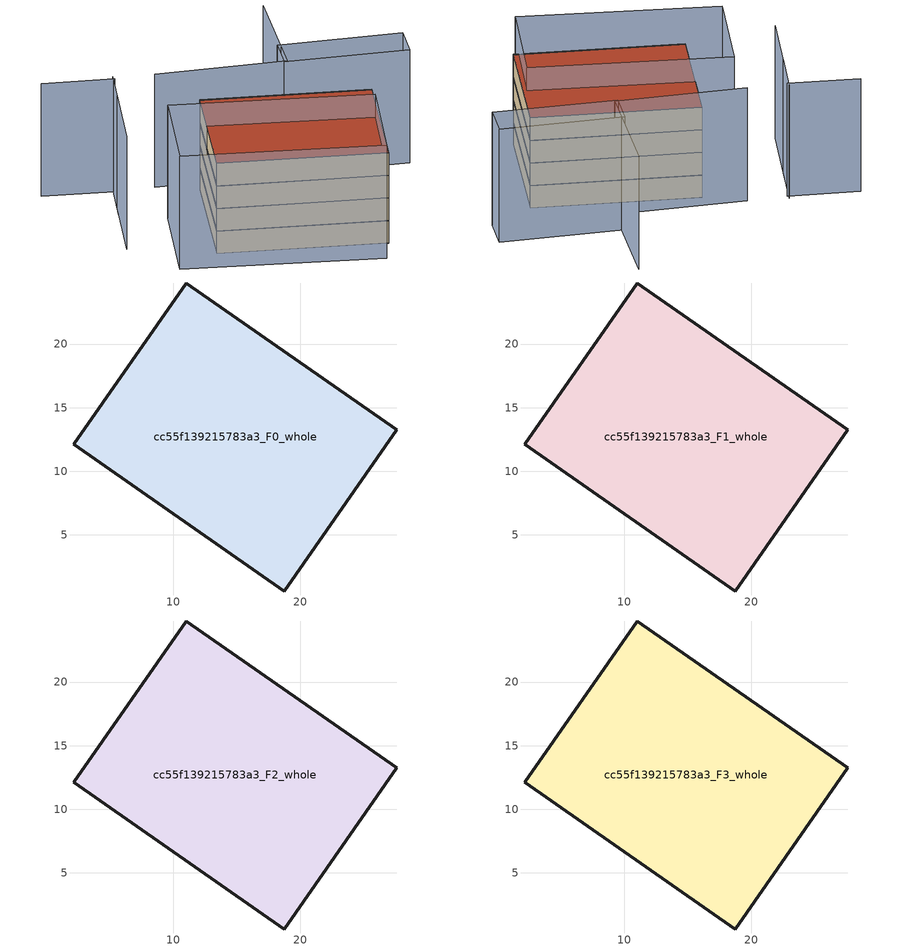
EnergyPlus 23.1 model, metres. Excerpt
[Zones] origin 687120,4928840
cc55f139215783a3_F0_whole
 floor ground (EU_floor_Construction): 18.74,0.57 27.58,13.26 11.03,24.8 2.19,12.11 z0
 wall outside (EU_wall_Construction): 2.19,12.11 11.03,24.8 27.58,13.26 18.74,0.57 2.19,12.11 z0:3
cc55f139215783a3_F1_whole
 floor to cc55f139215783a3_F0_whole (EU_floor_Construction): 18.74,0.57 27.58,13.26 11.03,24.8 2.19,12.11 z3
 wall outside (EU_wall_Construction): 2.19,12.11 11.03,24.8 27.58,13.26 18.74,0.57 2.19,12.11 z3:6
cc55f139215783a3_F2_whole
 floor to cc55f139215783a3_F1_whole (EU_floor_Construction): 18.74,0.57 27.58,13.26 11.03,24.8 2.19,12.11 z6
 wall outside (EU_wall_Construction): 2.19,12.11 11.03,24.8 27.58,13.26 18.74,0.57 2.19,12.11 z6:9
cc55f139215783a3_F3_whole
 floor to cc55f139215783a3_F2_whole (EU_floor_Construction): 18.74,0.57 27.58,13.26 11.03,24.8 2.19,12.11 z9
 wall outside (EU_wall_Construction): 2.19,12.11 11.03,24.8 27.58,13.26 18.74,0.57 2.19,12.11 z9:12
 roof outside (EU_roof_Construction): 27.58,13.26 18.74,0.57 2.19,12.11 11.03,24.8 z12
shading: 0.94,28.01 -4.88,19.93 / 28.1,32.63 21.3,20.95 / 21.3,20.95 7.63,28.9 / 3.64,31.76 -0.08,26.58 / 3.45,31.22 -3.65,36.11 / 22.9,24.52 35.73,16.91 / 35.73,16.91 33.64,13.37 / 33.64,13.37 20.8,20.98 / 20.8,20.98 22.9,24.52 / 16.14,-1.94 -3.52,12.29 / -3.52,12.29 3.73,22.29 / 3.73,22.29 23.39,8.05 / 23.39,8.05 16.14,-1.94 z0:15
[Building]
EU S2 Campaign: North Axis=0; Terrain=City; Solar Distribution=FullExterior
[Site:Location]
Bologna: Latitude=44.5; Longitude=11.25; Time Zone=1; Elevation=37
[SizingPeriod:WeatherFileDays]
AnnualSizingPeriod: Begin Month=1; Begin Day of Month=1; End Month=12; End Day of Month=31; Day of Week for Start Day=Monday; Use Weather File Daylight Saving Period=No; Use Weather File Rain and Snow Indicators=No
[MATERIAL]
EU_InternalMass_Material: Roughness=MediumRough; Thickness=0.1; Conductivity=1; Density=1800; Specific Heat=900; Thermal Absorptance=0.9; Solar Absorptance=0.7; Visible Absorptance=0.7
[MATERIAL:NOMASS] Roughness=MediumRough; Thermal Absorptance=0.9; Solar Absorptance=0.7; Visible Absorptance=0.7
Name | Thermal Resistance
EU_wall_NoMass | 0.937881
EU_roof_NoMass | 0.548572
EU_floor_NoMass | 0.71348
[CONSTRUCTION]
EU_wall_Construction: EU_wall_NoMass
EU_roof_Construction: EU_roof_NoMass
EU_floor_Construction: EU_floor_NoMass
EU_InternalMass_Construction: EU_InternalMass_Material
[ZONE] Type=1; Multiplier=1; Ceiling Height=autocalculate; Floor Area=autocalculate; Part of Total Floor Area=Yes
Name | Volume
cc55f139215783a3_F0_whole | 936.71
cc55f139215783a3_F1_whole; cc55f139215783a3_F2_whole; cc55f139215783a3_F3_whole | 936.712
[INTERNALMASS] Construction=EU_InternalMass_Construction; Surface Area=312.237
Name | Zone or ZoneList
cc55f139215783a3_F0_whole_EU_InternalMass | cc55f139215783a3_F0_whole
cc55f139215783a3_F1_whole_EU_InternalMass | cc55f139215783a3_F1_whole
cc55f139215783a3_F2_whole_EU_InternalMass | cc55f139215783a3_F2_whole
cc55f139215783a3_F3_whole_EU_InternalMass | cc55f139215783a3_F3_whole
[OTHEREQUIPMENT] Fuel Type=Electricity; Design Level Calculation Method=Watts/Area; Power per Zone Floor Area=1; Fraction Latent=0; Fraction Radiant=0; Fraction Lost=0; Carbon Dioxide Generation Rate=0; EndUse Subcategory=EU_Step8_InternalGains
Name | Zone or ZoneList or Space or SpaceList | Schedule
EU_Step8_InternalGain_cc55f139215783a3_F0_whole_f000 | cc55f139215783a3_F0_whole | EU_Step8_GainSchedule_cc55f139215783a3_F0_whole_f000
EU_Step8_InternalGain_cc55f139215783a3_F1_whole_f000 | cc55f139215783a3_F1_whole | EU_Step8_GainSchedule_cc55f139215783a3_F1_whole_f000
EU_Step8_InternalGain_cc55f139215783a3_F2_whole_f000 | cc55f139215783a3_F2_whole | EU_Step8_GainSchedule_cc55f139215783a3_F2_whole_f000
EU_Step8_InternalGain_cc55f139215783a3_F3_whole_f000 | cc55f139215783a3_F3_whole | EU_Step8_GainSchedule_cc55f139215783a3_F3_whole_f000
[ZONEVENTILATION:DESIGNFLOWRATE] Schedule=EU_AlwaysOn; Design Flow Rate Calculation Method=AirChanges/Hour; Air Changes per Hour=0.687892; Ventilation Type=Natural; Fan Pressure Rise=0; Fan Total Efficiency=1; Constant Term Coefficient=1; Temperature Term Coefficient=0; Velocity Term Coefficient=0; Velocity Squared Term Coefficient=0; Minimum Indoor Temperature=-100; Maximum Indoor Temperature=100; Delta Temperature=-100; Minimum Outdoor Temperature=-100; Maximum Outdoor Temperature=100; Maximum Wind Speed=40
Name | Zone or ZoneList or Space or SpaceList
EU_ConstantAir_cc55f139215783a3_F0_whole | cc55f139215783a3_F0_whole
EU_ConstantAir_cc55f139215783a3_F1_whole | cc55f139215783a3_F1_whole
EU_ConstantAir_cc55f139215783a3_F2_whole | cc55f139215783a3_F2_whole
EU_ConstantAir_cc55f139215783a3_F3_whole | cc55f139215783a3_F3_whole
[HVACTEMPLATE:THERMOSTAT] Constant Heating Setpoint=20; Constant Cooling Setpoint=50
EU_HeatOnly_cc55f139215783a3_F0_whole; EU_HeatOnly_cc55f139215783a3_F1_whole; EU_HeatOnly_cc55f139215783a3_F2_whole; EU_HeatOnly_cc55f139215783a3_F3_whole
[HVACTEMPLATE:ZONE:IDEALLOADSAIRSYSTEM] System Availability Schedule=EU_AlwaysOn; Maximum Heating Supply Air Temperature=50; Minimum Cooling Supply Air Temperature=13; Maximum Heating Supply Air Humidity Ratio=0.0156; Minimum Cooling Supply Air Humidity Ratio=0.0077; Heating Limit=NoLimit; Cooling Limit=NoLimit; Heating Availability Schedule=EU_AlwaysOn; Cooling Availability Schedule=EU_CoolingOff; Dehumidification Control Type=ConstantSensibleHeatRatio; Cooling Sensible Heat Ratio=0.7; Dehumidification Setpoint=60; Humidification Control Type=None; Humidification Setpoint=30; Outdoor Air Method=None; Outdoor Air Flow Rate per Person=0.00944; Outdoor Air Flow Rate per Zone Floor Area=0; Outdoor Air Flow Rate per Zone=0; Demand Controlled Ventilation Type=None; Outdoor Air Economizer Type=NoEconomizer; Heat Recovery Type=None; Sensible Heat Recovery Effectiveness=0.7; Latent Heat Recovery Effectiveness=0.65
Name | Template Thermostat
cc55f139215783a3_F0_whole | EU_HeatOnly_cc55f139215783a3_F0_whole
cc55f139215783a3_F1_whole | EU_HeatOnly_cc55f139215783a3_F1_whole
cc55f139215783a3_F2_whole | EU_HeatOnly_cc55f139215783a3_F2_whole
cc55f139215783a3_F3_whole | EU_HeatOnly_cc55f139215783a3_F3_whole
[SIZING:ZONE] Zone Cooling Design Supply Air Temperature Input Method=SupplyAirTemperature; Zone Cooling Design Supply Air Temperature=13; Zone Heating Design Supply Air Temperature Input Method=SupplyAirTemperature; Zone Heating Design Supply Air Temperature=50; Zone Cooling Design Supply Air Humidity Ratio=0.008; Zone Heating Design Supply Air Humidity Ratio=0.008; Cooling Design Air Flow Method=DesignDay; Cooling Design Air Flow Rate=0; Cooling Minimum Air Flow per Zone Floor Area=0.000762; Cooling Minimum Air Flow=0; Cooling Minimum Air Flow Fraction=0.2; Heating Design Air Flow Method=DesignDay; Heating Design Air Flow Rate=0; Heating Maximum Air Flow per Zone Floor Area=0.002032; Heating Maximum Air Flow=0.141576; Heating Maximum Air Flow Fraction=0.3; Account for Dedicated Outdoor Air System=No; Dedicated Outdoor Air System Control Strategy=NeutralSupplyAir; Dedicated Outdoor Air Low Setpoint Temperature for Design=autosize; Dedicated Outdoor Air High Setpoint Temperature for Design=autosize; Zone Load Sizing Method=Sensible Load Only No Latent Load; Zone Latent Cooling Design Supply Air Humidity Ratio Input Method=HumidityRatioDifference; Zone Cooling Design Supply Air Humidity Ratio Difference=0.005; Zone Latent Heating Design Supply Air Humidity Ratio Input Method=HumidityRatioDifference; Zone Humidification Design Supply Air Humidity Ratio Difference=0.005
cc55f139215783a3_F0_whole; cc55f139215783a3_F1_whole; cc55f139215783a3_F2_whole; cc55f139215783a3_F3_whole
[SCHEDULE:CONSTANT]
Name | Hourly Value
EU_AlwaysOn | 1
EU_CoolingOff | 0
[SCHEDULE:FILE] Column Number=1; Rows to Skip at Top=0; Number of Hours of Data=8760; Column Separator=Comma; Interpolate to Timestep=No; Minutes per Item=60; Adjust Schedule for Daylight Savings=Yes
Name | File
EU_Step8_GainSchedule_cc55f139215783a3_F0_whole_f000 | ../../schedules/cc55f139215783a3/cc55f139215783a3_F0_whole_f000_gain.csv
EU_Step8_GainSchedule_cc55f139215783a3_F1_whole_f000 | ../../schedules/cc55f139215783a3/cc55f139215783a3_F1_whole_f000_gain.csv
EU_Step8_GainSchedule_cc55f139215783a3_F2_whole_f000 | ../../schedules/cc55f139215783a3/cc55f139215783a3_F2_whole_f000_gain.csv
EU_Step8_GainSchedule_cc55f139215783a3_F3_whole_f000 | ../../schedules/cc55f139215783a3/cc55f139215783a3_F3_whole_f000_gain.csv
